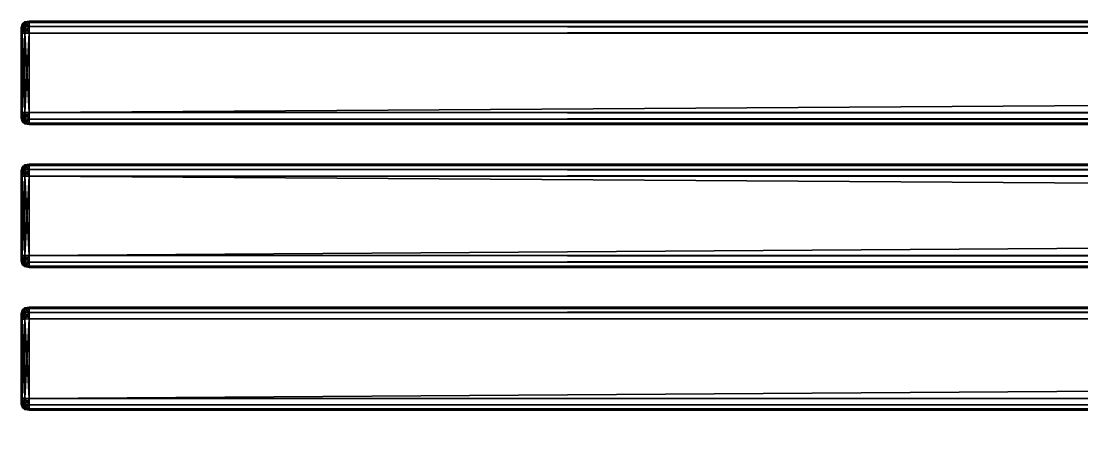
# Model space of a CAD drawing. Header units: millimetres. Extents: x -1500 to 1500, y -265 to 265.
# Drawn here: x -1500 to -1232.5, y 159.8 to 265 of the extents above; entities that cross this region are included whole.
import ezdxf

# ---------------------------------------------------------------- set-up
doc = ezdxf.new("R2010")
doc.units = ezdxf.units.MM
doc.layers.add('DREVO', color=7, linetype='Continuous', true_color=0xffffff)

msp = doc.modelspace()

# ---------------------------------------------------------------- meshes
at = {"layer": 'DREVO'}
mesh = msp.add_polyface(dxfattribs=at)
corners = [(-1498, 263.67, 280.34), (-1498, 262, 280.01), (-1498, 262, 280.01), (-1498, 263.67, 280.34), (-1498, 242, 280.01), (-1498, 242, 280.01), (-1498, 242, 420.01), (-1498, 262, 420.01), (-1498, 262, 420.01), (-1498, 242, 420.01), (-1498, 263.67, 419.67), (-1498, 263.67, 419.67), (-1498, 264.67, 418.67), (-1498, 264.67, 418.67), (-1498, 265, 417.01), (-1498, 265, 417.01), (-1498, 265, 283.01), (-1498, 265, 283.01), (-1498, 264.67, 281.34), (-1498, 264.67, 281.34), (-1499.11, 261.98, 280.19), (-1499.11, 263.59, 280.48), (-1499.11, 242.02, 280.19), (-1499.11, 242.02, 419.82), (-1499.11, 240.41, 419.53), (-1499.11, 261.98, 419.82), (-1499.11, 263.59, 419.53), (-1499.11, 264.53, 418.6), (-1499.11, 264.81, 416.99), (-1499.11, 264.81, 283.02), (-1499.11, 264.53, 281.41)]
mesh.append_faces([[corners[k] for k in face] for face in [(0, 1, 2), (2, 3, 0), (1, 4, 5), (5, 2, 1), (6, 7, 8), (8, 9, 6), (7, 10, 11), (11, 8, 7), (10, 12, 13), (13, 11, 10), (12, 14, 15), (15, 13, 12), (14, 16, 17), (17, 15, 14), (16, 18, 19), (19, 17, 16), (18, 0, 3), (3, 19, 18), (2, 20, 21), (21, 3, 2), (5, 22, 20), (20, 2, 5), (9, 23, 24), (8, 25, 23), (23, 9, 8), (11, 26, 25), (25, 8, 11), (13, 27, 26), (26, 11, 13), (15, 28, 27), (27, 13, 15), (17, 29, 28), (28, 15, 17), (19, 30, 29), (29, 17, 19), (3, 21, 30), (30, 19, 3)]], dxfattribs={"vtx2": -1})
mesh = msp.add_polyface(dxfattribs=at)
corners = [(1498, 262, 420.01), (-1498, 262, 420.01), (-1498, 242, 420.01), (1498, 239, 417.01), (-1498, 239, 417.01), (-1498, 239, 283.01), (-1498, 239.33, 281.34), (-1498, 240.33, 280.34), (1498, 240.33, 280.34), (-1498, 242, 280.01), (-1498, 262, 280.01), (1498, 262, 280.01), (1498, 239.33, 281.34), (-1498, 263.67, 280.34), (-1498, 264.67, 281.34), (1498, 264.67, 281.34), (-1498, 265, 283.01), (1498, 265, 283.01), (-1498, 265, 417.01), (-1498, 264.67, 418.67), (1498, 264.67, 418.67), (-1498, 263.67, 419.67), (1498, 263.67, 419.67), (-1498, 239.33, 418.67), (-1498, 240.33, 419.67), (1498, 239.33, 418.67), (1498, 242, 420.01), (1498, 226, 420.01), (-1498, 226, 420.01), (-1498, 206, 420.01), (1498, 229, 283.01), (-1498, 229, 283.01), (-1498, 229, 417.01), (1498, 203, 417.01), (-1498, 203, 417.01), (-1498, 203, 283.01), (-1498, 203.33, 281.34), (-1498, 204.33, 280.34), (1498, 204.33, 280.34), (-1498, 206, 280.01), (1498, 206, 280.01), (-1498, 226, 280.01), (1498, 203.33, 281.34), (1498, 226, 280.01), (-1498, 227.67, 280.34), (-1498, 228.67, 281.34), (1498, 228.67, 281.34), (-1498, 228.67, 418.67), (1498, 228.67, 418.67), (-1498, 227.67, 419.67), (1498, 227.67, 419.67), (-1498, 203.33, 418.67), (-1498, 204.33, 419.67), (1498, 203.33, 418.67), (1498, 206, 420.01), (1498, 193, 283.01), (-1498, 193, 283.01), (-1498, 193, 417.01), (-1498, 191.67, 280.34), (-1498, 192.67, 281.34), (1498, 192.67, 281.34), (-1498, 192.67, 418.67), (1498, 192.67, 418.67), (-1498, 191.67, 419.67), (1498, 191.67, 419.67), (-1498, 190, 420.01)]
mesh.append_faces([[corners[k] for k in face] for face in [(0, 1, 2), (3, 4, 5), (6, 7, 8), (8, 7, 9), (9, 10, 11), (5, 6, 12), (11, 10, 13), (13, 14, 15), (14, 16, 17), (18, 19, 20), (19, 21, 22), (23, 4, 3), (24, 23, 25), (26, 2, 24), (22, 21, 1), (27, 28, 29), (30, 31, 32), (33, 34, 35), (36, 37, 38), (38, 37, 39), (40, 39, 41), (35, 36, 42), (43, 41, 44), (44, 45, 46), (45, 31, 30), (32, 47, 48), (47, 49, 50), (51, 34, 33), (52, 51, 53), (54, 29, 52), (50, 49, 28), (55, 56, 57), (58, 59, 60), (59, 56, 55), (57, 61, 62), (61, 63, 64), (64, 63, 65)]], dxfattribs={"vtx2": -1})
mesh = msp.add_polyface(dxfattribs=at)
corners = [(-1498, 95.33, 418.67), (-1498, 95, 417.01), (1498, 95, 417.01), (-1498, 96.33, 419.67), (1498, 95.33, 418.67), (1498, 98, 420.01), (-1498, 98, 420.01), (1498, 119.67, 419.67), (-1498, 119.67, 419.67), (-1498, 118, 420.01), (1498, 82, 420.01), (-1498, 82, 420.01), (-1498, 62, 420.01), (1498, 85, 283.01), (-1498, 85, 283.01), (-1498, 85, 417.01), (1498, 59, 417.01), (-1498, 59, 417.01), (-1498, 59, 283.01), (-1498, 59.33, 281.34), (-1498, 60.33, 280.34), (1498, 60.33, 280.34), (-1498, 62, 280.01), (1498, 62, 280.01), (-1498, 82, 280.01), (1498, 59.33, 281.34), (1498, 82, 280.01), (-1498, 83.67, 280.34), (-1498, 84.67, 281.34), (1498, 84.67, 281.34), (-1498, 84.67, 418.67), (1498, 84.67, 418.67), (-1498, 83.67, 419.67), (1498, 83.67, 419.67), (-1498, 59.33, 418.67), (-1498, 60.33, 419.67), (1498, 59.33, 418.67), (1498, 62, 420.01), (1498, 46, 420.01), (-1498, 46, 420.01), (-1498, 26, 420.01), (1498, 49, 283.01), (-1498, 49, 283.01), (-1498, 49, 417.01), (1498, 23, 417.01), (-1498, 23, 417.01), (-1498, 23, 283.01), (-1498, 23.33, 281.34), (-1498, 24.33, 280.34), (1498, 24.33, 280.34), (-1498, 26, 280.01), (-1498, 46, 280.01), (1498, 46, 280.01), (1498, 23.33, 281.34), (-1498, 47.67, 280.34), (-1498, 48.67, 281.34), (1498, 48.67, 281.34), (-1498, 48.67, 418.67), (1498, 48.67, 418.67), (-1498, 47.67, 419.67), (1498, 47.67, 419.67), (-1498, 23.33, 418.67), (-1498, 24.33, 419.67), (1498, 23.33, 418.67), (1498, 26, 420.01), (1498, -23, 283.01), (-1498, -23, 283.01), (-1498, -23, 417.01), (1498, 265, 283.01), (-1498, 265, 283.01), (-1498, 265, 417.01)]
mesh.append_faces([[corners[k] for k in face] for face in [(0, 1, 2), (3, 0, 4), (5, 6, 3), (7, 8, 9), (10, 11, 12), (13, 14, 15), (16, 17, 18), (19, 20, 21), (21, 20, 22), (23, 22, 24), (18, 19, 25), (26, 24, 27), (27, 28, 29), (28, 14, 13), (15, 30, 31), (30, 32, 33), (34, 17, 16), (35, 34, 36), (37, 12, 35), (33, 32, 11), (38, 39, 40), (41, 42, 43), (44, 45, 46), (47, 48, 49), (49, 48, 50), (50, 51, 52), (46, 47, 53), (52, 51, 54), (54, 55, 56), (55, 42, 41), (43, 57, 58), (57, 59, 60), (61, 45, 44), (62, 61, 63), (64, 40, 62), (60, 59, 39), (65, 66, 67), (68, 69, 70)]], dxfattribs={"vtx2": -1})
mesh = msp.add_polyface(dxfattribs=at)
corners = [(-1498, 242, 420.01), (1498, 242, 420.01), (1498, 262, 420.01), (-1498, 239, 283.01), (1498, 239, 283.01), (1498, 239, 417.01), (1498, 240.33, 280.34), (1498, 239.33, 281.34), (-1498, 239.33, 281.34), (-1498, 242, 280.01), (1498, 242, 280.01), (1498, 262, 280.01), (-1498, 263.67, 280.34), (1498, 263.67, 280.34), (1498, 264.67, 281.34), (1498, 265, 283.01), (-1498, 264.67, 281.34), (1498, 264.67, 418.67), (1498, 265, 417.01), (-1498, 265, 417.01), (1498, 263.67, 419.67), (-1498, 264.67, 418.67), (1498, 239.33, 418.67), (-1498, 239.33, 418.67), (1498, 240.33, 419.67), (-1498, 240.33, 419.67), (-1498, 262, 420.01), (-1498, 206, 420.01), (1498, 206, 420.01), (1498, 226, 420.01), (-1498, 229, 417.01), (1498, 229, 417.01), (1498, 229, 283.01), (-1498, 203, 283.01), (1498, 203, 283.01), (1498, 203, 417.01), (1498, 204.33, 280.34), (1498, 203.33, 281.34), (-1498, 203.33, 281.34), (-1498, 206, 280.01), (1498, 206, 280.01), (-1498, 226, 280.01), (1498, 226, 280.01), (-1498, 227.67, 280.34), (1498, 227.67, 280.34), (1498, 228.67, 281.34), (-1498, 228.67, 281.34), (1498, 228.67, 418.67), (1498, 227.67, 419.67), (-1498, 228.67, 418.67), (1498, 203.33, 418.67), (-1498, 203.33, 418.67), (1498, 204.33, 419.67), (-1498, 204.33, 419.67), (-1498, 226, 420.01), (-1498, 193, 417.01), (1498, 193, 417.01), (1498, 193, 283.01), (-1498, 191.67, 280.34), (1498, 191.67, 280.34), (1498, 190, 280.01), (1498, 192.67, 281.34), (-1498, 192.67, 281.34), (1498, 192.67, 418.67), (1498, 191.67, 419.67), (-1498, 192.67, 418.67)]
mesh.append_faces([[corners[k] for k in face] for face in [(0, 1, 2), (3, 4, 5), (6, 7, 8), (9, 10, 6), (11, 10, 9), (7, 4, 3), (12, 13, 11), (14, 13, 12), (15, 14, 16), (17, 18, 19), (20, 17, 21), (5, 22, 23), (22, 24, 25), (25, 24, 1), (26, 2, 20), (27, 28, 29), (30, 31, 32), (33, 34, 35), (36, 37, 38), (39, 40, 36), (41, 42, 40), (37, 34, 33), (43, 44, 42), (45, 44, 43), (32, 45, 46), (47, 31, 30), (48, 47, 49), (35, 50, 51), (50, 52, 53), (53, 52, 28), (54, 29, 48), (55, 56, 57), (58, 59, 60), (61, 59, 58), (57, 61, 62), (63, 56, 55), (64, 63, 65)]], dxfattribs={"vtx2": -1})
mesh = msp.add_polyface(dxfattribs=at)
corners = [(-1498, -206, 420.01), (1498, -206, 420.01), (1498, -204.33, 419.67), (-1498, -262, 420.01), (1498, -262, 420.01), (1498, -242, 420.01), (-1498, -239, 417.01), (1498, -239, 417.01), (1498, -239, 283.01), (1498, -263.67, 280.34), (1498, -264.67, 281.34), (-1498, -264.67, 281.34), (-1498, -262, 280.01), (1498, -262, 280.01), (-1498, -242, 280.01), (1498, -242, 280.01), (1498, -265, 283.01), (-1498, -265, 283.01), (-1498, -240.33, 280.34), (1498, -240.33, 280.34), (1498, -239.33, 281.34), (-1498, -239.33, 281.34), (1498, -239.33, 418.67), (1498, -240.33, 419.67), (-1498, -239.33, 418.67), (1498, -265, 417.01), (1498, -264.67, 418.67), (-1498, -264.67, 418.67), (1498, -263.67, 419.67), (-1498, -263.67, 419.67), (-1498, -242, 420.01), (1498, 154, 420.01), (1498, 134, 420.01), (1498, 134, 420.01), (1498, 154, 420.01), (1498, 132.33, 419.67), (1498, 132.33, 419.67), (1498, 131.33, 418.67), (1498, 131.33, 418.67), (1498, 131, 417.01), (1498, 131, 417.01), (1498, 131, 283.01), (1498, 131, 283.01), (1498, 131.33, 281.34), (1498, 131.33, 281.34), (1498, 132.33, 280.34), (1498, 132.33, 280.34), (1498, 134, 280.01), (1498, 134, 280.01), (1498, 154, 280.01), (1498, 154, 280.01), (1498, 155.67, 280.34), (1498, 155.67, 280.34), (-1498, 265, 417.01), (1498, 265, 417.01), (1498, 265, 283.01)]
mesh.append_faces([[corners[k] for k in face] for face in [(0, 1, 2), (3, 4, 5), (6, 7, 8), (9, 10, 11), (12, 13, 9), (14, 15, 13), (10, 16, 17), (18, 19, 15), (20, 19, 18), (8, 20, 21), (22, 7, 6), (23, 22, 24), (25, 26, 27), (26, 28, 29), (29, 28, 4), (30, 5, 23), (31, 32, 33), (33, 34, 31), (32, 35, 36), (36, 33, 32), (35, 37, 38), (38, 36, 35), (37, 39, 40), (40, 38, 37), (39, 41, 42), (42, 40, 39), (41, 43, 44), (44, 42, 41), (43, 45, 46), (46, 44, 43), (45, 47, 48), (48, 46, 45), (47, 49, 50), (50, 48, 47), (49, 51, 52), (53, 54, 55), (17, 16, 25)]], dxfattribs={"vtx2": -1})
mesh = msp.add_polyface(dxfattribs=at)
corners = [(-1500, 263.31, 283.17), (-1500, 263.42, 282.01), (-1500, 263, 281.59), (-1500, 261.83, 281.7), (-1500, 242.17, 281.7), (-1500, 242.17, 418.31), (-1500, 261.83, 418.31), (-1500, 263.31, 416.84), (-1500, 263, 418.43), (-1500, 263.42, 418.01), (-1499.78, 261.92, 280.76), (-1499.78, 263.37, 280.89), (-1499.78, 261.92, 419.25), (-1499.78, 263.37, 419.12), (-1499.78, 264.11, 418.38), (-1499.78, 264.25, 416.93), (-1499.78, 264.25, 283.08), (-1499.78, 264.11, 281.64), (-1499.11, 261.98, 280.19), (-1499.11, 263.59, 280.48), (-1499.11, 242.02, 280.19), (-1499.11, 261.98, 419.82), (-1499.78, 242.07, 419.25), (-1499.11, 263.59, 419.53), (-1499.11, 264.53, 418.6), (-1499.11, 264.81, 416.99), (-1499.11, 264.81, 283.02), (-1499.11, 264.53, 281.41)]
mesh.append_faces([[corners[k] for k in face] for face in [(7, 8, 9)]], dxfattribs={"vtx0": -1})
mesh.append_faces([[corners[k] for k in face] for face in [(0, 2, 3), (0, 3, 4), (0, 5, 6), (7, 6, 8)]], dxfattribs={"vtx0": -1, "vtx2": -1})
mesh.append_faces([[corners[k] for k in face] for face in [(7, 0, 6)]], dxfattribs={"vtx1": -1, "vtx2": -1})
mesh.append_faces([[corners[k] for k in face] for face in [(0, 1, 2), (10, 3, 2), (2, 11, 10), (12, 6, 5), (13, 8, 6), (6, 12, 13), (14, 9, 8), (8, 13, 14), (15, 7, 9), (9, 14, 15), (16, 0, 7), (7, 15, 16), (17, 1, 0), (0, 16, 17), (11, 2, 1), (1, 17, 11), (18, 10, 11), (11, 19, 18), (10, 18, 20), (21, 12, 22), (23, 13, 12), (12, 21, 23), (24, 14, 13), (13, 23, 24), (25, 15, 14), (14, 24, 25), (26, 16, 15), (15, 25, 26), (27, 17, 16), (16, 26, 27), (19, 11, 17), (17, 27, 19)]], dxfattribs={"vtx2": -1})
mesh = msp.add_polyface(dxfattribs=at)
corners = [(-1500, 263.31, 283.17), (-1500, 242.17, 281.7), (-1500, 241, 281.59), (-1500, 240.58, 282.01), (-1500, 240.69, 283.17), (-1500, 240.69, 416.84), (-1500, 240.58, 418), (-1500, 241, 418.43), (-1500, 242.17, 418.31), (-1499.78, 242.07, 280.76), (-1500, 261.83, 281.7), (-1499.78, 261.92, 280.76), (-1499.78, 240.63, 280.89), (-1499.78, 239.89, 281.64), (-1499.78, 239.75, 283.08), (-1499.78, 239.75, 416.93), (-1499.78, 239.89, 418.38), (-1499.78, 240.63, 419.12), (-1499.78, 242.07, 419.25), (-1499.78, 261.92, 419.25), (-1499.11, 242.02, 280.19), (-1499.11, 240.41, 280.48), (-1499.11, 239.47, 281.41), (-1499.11, 239.19, 283.02), (-1499.11, 239.19, 416.99), (-1499.11, 239.47, 418.6), (-1499.11, 240.41, 419.53), (-1499.11, 242.02, 419.82), (-1499.11, 261.98, 419.82)]
mesh.append_faces([[corners[k] for k in face] for face in [(0, 1, 2), (0, 2, 3), (0, 3, 4), (0, 4, 5), (0, 5, 6), (0, 6, 7), (0, 7, 8)]], dxfattribs={"vtx0": -1, "vtx2": -1})
mesh.append_faces([[corners[k] for k in face] for face in [(9, 1, 10), (10, 11, 9), (12, 2, 1), (1, 9, 12), (13, 3, 2), (2, 12, 13), (14, 4, 3), (3, 13, 14), (15, 5, 4), (4, 14, 15), (16, 6, 5), (5, 15, 16), (17, 7, 6), (6, 16, 17), (18, 8, 7), (7, 17, 18), (8, 18, 19), (20, 9, 11), (21, 12, 9), (9, 20, 21), (22, 13, 12), (12, 21, 22), (23, 14, 13), (24, 15, 14), (25, 16, 15), (26, 17, 16), (16, 25, 26), (27, 18, 17), (17, 26, 27), (18, 27, 28)]], dxfattribs={"vtx2": -1})
mesh = msp.add_polyface(dxfattribs=at)
corners = [(-1498, 242, 280.01), (-1498, 240.33, 280.34), (-1498, 240.33, 280.34), (-1498, 242, 280.01), (-1498, 239.33, 281.34), (-1498, 239.33, 281.34), (-1498, 239, 283.01), (-1498, 239, 283.01), (-1498, 239, 417.01), (-1498, 239, 417.01), (-1498, 239.33, 418.67), (-1498, 239.33, 418.67), (-1498, 240.33, 419.67), (-1498, 240.33, 419.67), (-1498, 242, 420.01), (-1498, 242, 420.01), (-1498, 229, 417.01), (-1498, 229, 283.01), (-1498, 229, 283.01), (-1498, 229, 417.01), (-1498, 228.67, 281.34), (-1498, 228.67, 281.34), (-1498, 228.67, 418.67), (-1499.11, 240.41, 280.48), (-1499.11, 242.02, 280.19), (-1499.11, 239.47, 281.41), (-1499.11, 239.19, 283.02), (-1499.11, 239.19, 416.99), (-1499.11, 239.47, 418.6), (-1499.11, 240.41, 419.53), (-1499.11, 228.81, 283.02), (-1499.11, 228.81, 416.99), (-1499.11, 228.53, 418.6), (-1498, 228.67, 418.67)]
mesh.append_faces([[corners[k] for k in face] for face in [(0, 1, 2), (2, 3, 0), (1, 4, 5), (5, 2, 1), (4, 6, 7), (7, 5, 4), (6, 8, 9), (9, 7, 6), (8, 10, 11), (11, 9, 8), (10, 12, 13), (13, 11, 10), (12, 14, 15), (15, 13, 12), (16, 17, 18), (18, 19, 16), (17, 20, 21), (21, 18, 17), (22, 16, 19), (2, 23, 24), (24, 3, 2), (5, 25, 23), (23, 2, 5), (7, 26, 25), (25, 5, 7), (9, 27, 26), (26, 7, 9), (11, 28, 27), (27, 9, 11), (13, 29, 28), (28, 11, 13), (29, 13, 15), (18, 30, 31), (31, 19, 18), (30, 18, 21), (19, 31, 32), (32, 33, 19)]], dxfattribs={"vtx2": -1})
mesh = msp.add_polyface(dxfattribs=at)
corners = [(-1500, 227.31, 283.17), (-1500, 227.42, 282.01), (-1500, 227, 281.59), (-1500, 225.83, 281.7), (-1500, 206.17, 418.31), (-1500, 225.83, 418.31), (-1500, 227.31, 416.84), (-1500, 227, 418.43), (-1500, 227.42, 418.01), (-1499.78, 228.25, 283.08), (-1499.78, 228.25, 416.93), (-1499.78, 228.11, 281.64), (-1499.78, 227.37, 280.89), (-1499.78, 225.93, 280.76), (-1499.78, 227.37, 419.12), (-1499.78, 225.93, 419.25), (-1499.78, 228.11, 418.38), (-1499.78, 239.89, 281.64), (-1499.11, 239.47, 281.41), (-1499.11, 239.19, 283.02), (-1499.78, 239.75, 283.08), (-1499.11, 239.19, 416.99), (-1499.78, 239.75, 416.93), (-1499.11, 239.47, 418.6), (-1499.11, 228.81, 283.02), (-1499.11, 228.81, 416.99), (-1499.11, 228.53, 281.41), (-1499.11, 227.59, 280.48), (-1499.11, 225.98, 280.19), (-1499.11, 227.59, 419.53), (-1499.11, 225.98, 419.82), (-1499.11, 228.53, 418.6)]
mesh.append_faces([[corners[k] for k in face] for face in [(6, 7, 8)]], dxfattribs={"vtx0": -1})
mesh.append_faces([[corners[k] for k in face] for face in [(0, 2, 3), (0, 4, 5), (6, 5, 7)]], dxfattribs={"vtx0": -1, "vtx2": -1})
mesh.append_faces([[corners[k] for k in face] for face in [(6, 0, 5)]], dxfattribs={"vtx1": -1, "vtx2": -1})
mesh.append_faces([[corners[k] for k in face] for face in [(0, 1, 2), (9, 0, 6), (6, 10, 9), (11, 1, 0), (0, 9, 11), (12, 2, 1), (1, 11, 12), (13, 3, 2), (2, 12, 13), (14, 7, 5), (5, 15, 14), (16, 8, 7), (7, 14, 16), (10, 6, 8), (8, 16, 10), (17, 18, 19), (20, 19, 21), (22, 21, 23), (24, 9, 10), (10, 25, 24), (26, 11, 9), (9, 24, 26), (27, 12, 11), (11, 26, 27), (28, 13, 12), (12, 27, 28), (29, 14, 15), (15, 30, 29), (31, 16, 14), (14, 29, 31), (25, 10, 16), (16, 31, 25)]], dxfattribs={"vtx2": -1})
mesh = msp.add_polyface(dxfattribs=at)
corners = [(-1498, 228.67, 281.34), (-1498, 227.67, 280.34), (-1498, 227.67, 280.34), (-1498, 228.67, 281.34), (-1498, 226, 280.01), (-1498, 226, 280.01), (-1498, 206, 280.01), (-1498, 206, 280.01), (-1498, 204.33, 280.34), (-1498, 204.33, 280.34), (-1498, 203.33, 281.34), (-1498, 203.33, 418.67), (-1498, 204.33, 419.67), (-1498, 204.33, 419.67), (-1498, 206, 420.01), (-1498, 206, 420.01), (-1498, 226, 420.01), (-1498, 226, 420.01), (-1498, 227.67, 419.67), (-1498, 227.67, 419.67), (-1498, 228.67, 418.67), (-1498, 228.67, 418.67), (-1499.11, 228.53, 281.41), (-1499.11, 228.81, 283.02), (-1499.11, 227.59, 280.48), (-1499.11, 225.98, 280.19), (-1499.11, 206.02, 280.19), (-1499.11, 204.41, 280.48), (-1499.11, 204.41, 419.53), (-1499.11, 203.47, 418.6), (-1499.11, 206.02, 419.82), (-1499.11, 225.98, 419.82), (-1499.11, 227.59, 419.53), (-1499.11, 228.53, 418.6)]
mesh.append_faces([[corners[k] for k in face] for face in [(0, 1, 2), (2, 3, 0), (1, 4, 5), (5, 2, 1), (4, 6, 7), (7, 5, 4), (6, 8, 9), (9, 7, 6), (10, 9, 8), (11, 12, 13), (12, 14, 15), (15, 13, 12), (14, 16, 17), (17, 15, 14), (16, 18, 19), (19, 17, 16), (18, 20, 21), (21, 19, 18), (3, 22, 23), (2, 24, 22), (22, 3, 2), (5, 25, 24), (24, 2, 5), (7, 26, 25), (25, 5, 7), (9, 27, 26), (26, 7, 9), (27, 9, 10), (13, 28, 29), (15, 30, 28), (28, 13, 15), (17, 31, 30), (30, 15, 17), (19, 32, 31), (31, 17, 19), (21, 33, 32), (32, 19, 21)]], dxfattribs={"vtx2": -1})
mesh = msp.add_polyface(dxfattribs=at)
corners = [(-1498, 229, 417.01), (-1498, 228.67, 418.67), (-1498, 228.67, 418.67), (-1498, 193, 417.01), (-1498, 193, 283.01), (-1498, 193, 283.01), (-1498, 193, 417.01), (-1498, 192.67, 281.34), (-1498, 192.67, 281.34), (-1498, 191.67, 280.34), (-1498, 191.67, 280.34), (-1498, 190, 280.01), (-1498, 190, 280.01), (-1498, 170, 280.01), (-1498, 170, 280.01), (-1498, 168.34, 280.34), (-1498, 168.34, 280.34), (-1498, 167.34, 281.34), (-1498, 167.34, 281.34), (-1498, 167, 283.01), (-1498, 167, 283.01), (-1498, 167, 417.01), (-1498, 167, 417.01), (-1498, 167.34, 418.67), (-1498, 167.34, 418.67), (-1498, 168.34, 419.67), (-1498, 168.34, 419.67), (-1498, 170, 420.01), (-1498, 170, 420.01), (-1498, 190, 420.01), (-1498, 190, 420.01), (-1498, 191.67, 419.67), (-1498, 191.67, 419.67), (-1498, 192.67, 418.67), (-1498, 192.67, 418.67), (-1498, 121, 417.01), (-1498, 121, 283.01), (-1498, 121, 283.01), (-1498, 121, 417.01), (-1498, 120.67, 281.34), (-1498, 120.67, 418.67)]
mesh.append_faces([[corners[k] for k in face] for face in [(0, 1, 2), (3, 4, 5), (5, 6, 3), (4, 7, 8), (8, 5, 4), (7, 9, 10), (10, 8, 7), (9, 11, 12), (12, 10, 9), (11, 13, 14), (14, 12, 11), (13, 15, 16), (16, 14, 13), (15, 17, 18), (18, 16, 15), (17, 19, 20), (20, 18, 17), (19, 21, 22), (22, 20, 19), (21, 23, 24), (24, 22, 21), (23, 25, 26), (26, 24, 23), (25, 27, 28), (28, 26, 25), (27, 29, 30), (30, 28, 27), (29, 31, 32), (32, 30, 29), (31, 33, 34), (34, 32, 31), (33, 3, 6), (6, 34, 33), (35, 36, 37), (37, 38, 35), (39, 37, 36), (40, 35, 38)]], dxfattribs={"vtx2": -1})
mesh = msp.add_polyface(dxfattribs=at)
corners = [(-1500, 227.31, 283.17), (-1500, 225.83, 281.7), (-1500, 206.17, 281.7), (-1500, 205, 281.59), (-1500, 204.58, 282.01), (-1500, 204.69, 283.17), (-1500, 204.69, 416.84), (-1500, 204.58, 418), (-1500, 205, 418.43), (-1500, 206.17, 418.31), (-1499.78, 206.07, 280.76), (-1499.78, 225.93, 280.76), (-1499.78, 204.63, 280.89), (-1499.78, 203.89, 281.64), (-1499.78, 203.75, 283.08), (-1499.78, 203.75, 416.93), (-1499.78, 203.89, 418.38), (-1499.78, 204.63, 419.12), (-1499.78, 206.07, 419.25), (-1499.78, 225.93, 419.25), (-1500, 225.83, 418.31), (-1499.11, 206.02, 280.19), (-1499.11, 225.98, 280.19), (-1499.11, 204.41, 280.48), (-1499.11, 203.47, 281.41), (-1499.11, 204.41, 419.53), (-1499.11, 206.02, 419.82), (-1499.11, 225.98, 419.82)]
mesh.append_faces([[corners[k] for k in face] for face in [(0, 1, 2), (0, 2, 3), (0, 3, 4), (0, 4, 5), (0, 5, 6), (0, 6, 7), (0, 7, 8), (0, 8, 9)]], dxfattribs={"vtx0": -1, "vtx2": -1})
mesh.append_faces([[corners[k] for k in face] for face in [(10, 2, 1), (1, 11, 10), (12, 3, 2), (2, 10, 12), (13, 4, 3), (3, 12, 13), (14, 5, 4), (4, 13, 14), (15, 6, 5), (5, 14, 15), (16, 7, 6), (6, 15, 16), (17, 8, 7), (7, 16, 17), (18, 9, 8), (8, 17, 18), (19, 20, 9), (9, 18, 19), (21, 10, 11), (11, 22, 21), (23, 12, 10), (10, 21, 23), (24, 13, 12), (12, 23, 24), (25, 17, 16), (26, 18, 17), (17, 25, 26), (27, 19, 18), (18, 26, 27)]], dxfattribs={"vtx2": -1})
mesh = msp.add_polyface(dxfattribs=at)
corners = [(-1500, 191.31, 283.17), (-1500, 191.42, 282.01), (-1500, 191, 281.59), (-1500, 189.83, 281.7), (-1500, 191.31, 416.84), (-1500, 189.83, 418.31), (-1500, 191, 418.43), (-1500, 191.42, 418), (-1499.78, 192.25, 283.08), (-1499.78, 192.25, 416.93), (-1499.78, 192.11, 281.64), (-1499.78, 191.37, 280.89), (-1499.78, 189.93, 280.76), (-1499.78, 191.37, 419.12), (-1499.78, 192.11, 418.38), (-1499.11, 203.19, 283.02), (-1499.78, 203.75, 283.08), (-1499.78, 203.89, 281.64), (-1499.11, 203.47, 281.41), (-1499.11, 203.19, 416.99), (-1499.78, 203.75, 416.93), (-1499.11, 203.47, 418.6), (-1499.78, 203.89, 418.38), (-1499.11, 204.41, 419.53), (-1499.11, 192.81, 283.02), (-1499.11, 192.81, 416.99), (-1499.11, 192.53, 281.41), (-1499.11, 191.59, 280.48), (-1499.11, 189.98, 280.19), (-1499.11, 191.59, 419.53), (-1499.78, 189.93, 419.25), (-1499.11, 189.98, 419.82), (-1499.11, 192.53, 418.6)]
mesh.append_faces([[corners[k] for k in face] for face in [(4, 6, 7)]], dxfattribs={"vtx0": -1})
mesh.append_faces([[corners[k] for k in face] for face in [(0, 2, 3), (4, 5, 6)]], dxfattribs={"vtx0": -1, "vtx2": -1})
mesh.append_faces([[corners[k] for k in face] for face in [(4, 0, 5)]], dxfattribs={"vtx1": -1, "vtx2": -1})
mesh.append_faces([[corners[k] for k in face] for face in [(0, 1, 2), (8, 0, 4), (4, 9, 8), (10, 1, 0), (0, 8, 10), (11, 2, 1), (1, 10, 11), (2, 11, 12), (13, 6, 5), (14, 7, 6), (6, 13, 14), (9, 4, 7), (7, 14, 9), (15, 16, 17), (17, 18, 15), (19, 20, 16), (16, 15, 19), (21, 22, 20), (20, 19, 21), (22, 21, 23), (24, 8, 9), (9, 25, 24), (26, 10, 8), (8, 24, 26), (27, 11, 10), (10, 26, 27), (11, 27, 28), (29, 13, 30), (30, 31, 29), (32, 14, 13), (13, 29, 32), (25, 9, 14), (14, 32, 25)]], dxfattribs={"vtx2": -1})
mesh = msp.add_polyface(dxfattribs=at)
corners = [(-1498, 204.33, 280.34), (-1498, 203.33, 281.34), (-1498, 203.33, 281.34), (-1498, 203, 283.01), (-1498, 203, 283.01), (-1498, 203, 417.01), (-1498, 203, 417.01), (-1498, 203.33, 418.67), (-1498, 203.33, 418.67), (-1498, 204.33, 419.67), (-1499.11, 203.47, 281.41), (-1499.11, 204.41, 280.48), (-1499.11, 203.19, 283.02), (-1499.11, 203.19, 416.99), (-1499.11, 203.47, 418.6), (-1498, 193, 283.01), (-1499.11, 192.81, 283.02), (-1499.11, 192.81, 416.99), (-1498, 193, 417.01), (-1498, 192.67, 281.34), (-1499.11, 192.53, 281.41), (-1498, 191.67, 280.34), (-1499.11, 191.59, 280.48), (-1498, 190, 280.01), (-1499.11, 189.98, 280.19), (-1498, 170, 280.01), (-1499.11, 170.02, 280.19), (-1498, 168.34, 280.34), (-1499.11, 168.41, 280.48), (-1498, 170, 420.01), (-1499.11, 170.02, 419.82), (-1499.11, 168.41, 419.53), (-1498, 190, 420.01), (-1499.11, 189.98, 419.82), (-1498, 191.67, 419.67), (-1499.11, 191.59, 419.53), (-1498, 192.67, 418.67), (-1499.11, 192.53, 418.6)]
mesh.append_faces([[corners[k] for k in face] for face in [(0, 1, 2), (1, 3, 4), (4, 2, 1), (3, 5, 6), (6, 4, 3), (5, 7, 8), (8, 6, 5), (9, 8, 7), (2, 10, 11), (4, 12, 10), (10, 2, 4), (6, 13, 12), (12, 4, 6), (8, 14, 13), (13, 6, 8), (14, 8, 9), (15, 16, 17), (17, 18, 15), (19, 20, 16), (16, 15, 19), (21, 22, 20), (20, 19, 21), (23, 24, 22), (22, 21, 23), (25, 26, 24), (24, 23, 25), (27, 28, 26), (26, 25, 27), (29, 30, 31), (32, 33, 30), (30, 29, 32), (34, 35, 33), (33, 32, 34), (36, 37, 35), (35, 34, 36), (18, 17, 37), (37, 36, 18)]], dxfattribs={"vtx2": -1})
mesh = msp.add_polyface(dxfattribs=at)
corners = [(-1500, 191.31, 283.17), (-1500, 189.83, 281.7), (-1500, 170.17, 281.7), (-1500, 169, 281.59), (-1500, 168.58, 282.01), (-1500, 168.69, 283.17), (-1500, 168.69, 416.84), (-1500, 168.58, 418), (-1500, 169, 418.43), (-1500, 170.17, 418.31), (-1500, 189.83, 418.31), (-1499.78, 189.93, 280.76), (-1500, 191, 281.59), (-1499.78, 170.08, 280.76), (-1499.78, 168.63, 280.89), (-1499.78, 167.89, 281.64), (-1499.78, 167.75, 283.08), (-1499.78, 167.75, 416.93), (-1499.78, 167.89, 418.38), (-1499.78, 168.63, 419.12), (-1499.78, 170.08, 419.25), (-1499.78, 189.93, 419.25), (-1499.78, 191.37, 419.12), (-1499.11, 189.98, 280.19), (-1499.78, 191.37, 280.89), (-1499.11, 170.02, 280.19), (-1499.11, 168.41, 280.48), (-1499.11, 167.47, 281.41), (-1499.11, 168.41, 419.53), (-1499.11, 170.02, 419.82), (-1499.11, 189.98, 419.82)]
mesh.append_faces([[corners[k] for k in face] for face in [(0, 1, 2), (0, 2, 3), (0, 3, 4), (0, 4, 5), (0, 5, 6), (0, 6, 7), (0, 7, 8), (0, 8, 9), (0, 9, 10)]], dxfattribs={"vtx0": -1, "vtx2": -1})
mesh.append_faces([[corners[k] for k in face] for face in [(11, 1, 12), (13, 2, 1), (1, 11, 13), (14, 3, 2), (2, 13, 14), (15, 4, 3), (3, 14, 15), (16, 5, 4), (17, 6, 5), (18, 7, 6), (19, 8, 7), (7, 18, 19), (20, 9, 8), (8, 19, 20), (21, 10, 9), (9, 20, 21), (10, 21, 22), (23, 11, 24), (25, 13, 11), (11, 23, 25), (26, 14, 13), (13, 25, 26), (14, 26, 27), (28, 19, 18), (29, 20, 19), (19, 28, 29), (30, 21, 20), (20, 29, 30)]], dxfattribs={"vtx2": -1})
mesh = msp.add_polyface(dxfattribs=at)
corners = [(1498, 13, 283.01), (-1498, 13, 283.01), (-1498, 13, 417.01), (1498, -13, 417.01), (-1498, -13, 417.01), (-1498, -13, 283.01), (-1498, -12.67, 281.34), (-1498, -11.67, 280.34), (1498, -11.67, 280.34), (-1498, -10, 280.01), (-1498, 10, 280.01), (1498, 10, 280.01), (1498, -12.67, 281.34), (-1498, 11.67, 280.34), (-1498, 12.67, 281.34), (1498, 12.67, 281.34), (-1498, 12.67, 418.67), (1498, 12.67, 418.67), (-1498, 11.67, 419.67), (1498, 11.67, 419.67), (-1498, -12.67, 418.67), (-1498, -11.67, 419.67), (1498, -12.67, 418.67), (1498, -10, 420.01), (-1498, -10, 420.01), (-1498, 10, 420.01), (1498, 190, 420.01), (-1498, 190, 420.01), (-1498, 170, 420.01), (1498, 167, 417.01), (-1498, 167, 417.01), (-1498, 167, 283.01), (-1498, 167.34, 281.34), (-1498, 168.34, 280.34), (1498, 168.34, 280.34), (-1498, 170, 280.01), (-1498, 190, 280.01), (1498, 190, 280.01), (1498, 167.34, 281.34), (-1498, 191.67, 280.34), (-1498, 167.34, 418.67), (-1498, 168.34, 419.67), (1498, 167.34, 418.67), (1498, 170, 420.01), (1498, 118, 420.01), (-1498, 118, 420.01), (-1498, 98, 420.01), (1498, 121, 283.01), (-1498, 121, 283.01), (-1498, 121, 417.01), (1498, 95, 417.01), (-1498, 95, 417.01), (-1498, 95, 283.01), (-1498, 95.33, 281.34), (-1498, 96.33, 280.34), (1498, 96.33, 280.34), (-1498, 98, 280.01), (1498, 98, 280.01), (-1498, 118, 280.01), (1498, 95.33, 281.34), (1498, 118, 280.01), (-1498, 119.67, 280.34), (-1498, 120.67, 281.34), (1498, 120.67, 281.34), (-1498, 120.67, 418.67), (1498, 120.67, 418.67), (-1498, 119.67, 419.67), (1498, 119.67, 419.67)]
mesh.append_faces([[corners[k] for k in face] for face in [(0, 1, 2), (3, 4, 5), (6, 7, 8), (8, 7, 9), (9, 10, 11), (5, 6, 12), (11, 10, 13), (13, 14, 15), (14, 1, 0), (2, 16, 17), (16, 18, 19), (20, 4, 3), (21, 20, 22), (23, 24, 21), (19, 18, 25), (26, 27, 28), (29, 30, 31), (32, 33, 34), (34, 33, 35), (35, 36, 37), (31, 32, 38), (37, 36, 39), (40, 30, 29), (41, 40, 42), (43, 28, 41), (44, 45, 46), (47, 48, 49), (50, 51, 52), (53, 54, 55), (55, 54, 56), (57, 56, 58), (52, 53, 59), (60, 58, 61), (61, 62, 63), (62, 48, 47), (49, 64, 65), (64, 66, 67)]], dxfattribs={"vtx2": -1})
mesh = msp.add_polyface(dxfattribs=at)
corners = [(-1498, 134, 420.01), (1498, 134, 420.01), (1498, 154, 420.01), (1498, 154, 280.01), (1498, 134, 280.01), (-1498, 134, 280.01), (-1498, 131, 283.01), (1498, 131, 283.01), (1498, 131, 417.01), (-1498, 157, 417.01), (1498, 157, 417.01), (1498, 157, 283.01), (-1498, 132.33, 419.67), (1498, 132.33, 419.67), (-1498, 154, 420.01), (1498, 155.67, 419.67), (1498, 132.33, 280.34), (-1498, 132.33, 280.34), (-1498, 155.67, 280.34), (1498, 155.67, 280.34), (1498, 131.33, 418.67), (-1498, 131.33, 418.67), (1498, 156.67, 418.67), (-1498, 156.67, 418.67), (1498, 131.33, 281.34), (-1498, 131.33, 281.34), (1498, 156.67, 281.34), (-1498, 156.67, 281.34), (-1498, 170, 420.01), (1498, 170, 420.01), (1498, 190, 420.01), (-1498, 167, 283.01), (1498, 167, 283.01), (1498, 167, 417.01), (1498, 168.34, 280.34), (1498, 167.34, 281.34), (-1498, 167.34, 281.34), (-1498, 170, 280.01), (1498, 170, 280.01), (1498, 190, 280.01), (1498, 167.34, 418.67), (-1498, 167.34, 418.67), (1498, 168.34, 419.67), (-1498, 168.34, 419.67), (-1498, 190, 420.01), (1498, 191.67, 419.67), (-1498, 98, 420.01), (1498, 98, 420.01), (1498, 118, 420.01), (-1498, 121, 417.01), (1498, 121, 417.01), (1498, 121, 283.01), (-1498, 98, 280.01), (1498, 98, 280.01), (1498, 96.33, 280.34), (-1498, 118, 280.01), (1498, 118, 280.01), (-1498, 119.67, 280.34), (1498, 119.67, 280.34), (1498, 120.67, 281.34), (-1498, 120.67, 281.34), (1498, 120.67, 418.67), (1498, 119.67, 419.67), (-1498, 120.67, 418.67), (-1498, 96.33, 419.67), (1498, 96.33, 419.67), (-1498, 118, 420.01)]
mesh.append_faces([[corners[k] for k in face] for face in [(0, 1, 2), (3, 4, 5), (6, 7, 8), (9, 10, 11), (12, 13, 1), (14, 2, 15), (4, 16, 17), (18, 19, 3), (20, 13, 12), (8, 20, 21), (15, 22, 23), (22, 10, 9), (16, 24, 25), (24, 7, 6), (26, 19, 18), (11, 26, 27), (28, 29, 30), (31, 32, 33), (34, 35, 36), (37, 38, 34), (39, 38, 37), (35, 32, 31), (33, 40, 41), (40, 42, 43), (43, 42, 29), (44, 30, 45), (46, 47, 48), (49, 50, 51), (52, 53, 54), (55, 56, 53), (57, 58, 56), (59, 58, 57), (51, 59, 60), (61, 50, 49), (62, 61, 63), (64, 65, 47), (66, 48, 62)]], dxfattribs={"vtx2": -1})
mesh = msp.add_polyface(dxfattribs=at)
corners = [(-1500, 155.31, 283.17), (-1500, 155.42, 282.01), (-1500, 155, 281.59), (-1499.78, 156.11, 418.38), (-1500, 155.42, 418), (-1500, 155, 418.43), (-1499.78, 155.37, 419.12), (-1499.78, 156.25, 416.93), (-1500, 155.31, 416.84), (-1499.78, 156.25, 283.08), (-1499.78, 156.11, 281.64), (-1499.78, 155.37, 280.89), (-1500, 168.58, 282.01), (-1499.78, 167.89, 281.64), (-1499.78, 167.75, 283.08), (-1500, 168.69, 283.17), (-1499.78, 167.75, 416.93), (-1500, 168.69, 416.84), (-1499.78, 167.89, 418.38), (-1499.11, 156.53, 418.6), (-1499.11, 155.59, 419.53), (-1498, 156.67, 418.67), (-1499.11, 156.81, 416.99), (-1498, 157, 417.01), (-1499.11, 156.81, 283.02), (-1498, 157, 283.01), (-1499.11, 156.53, 281.41), (-1498, 156.67, 281.34), (-1499.11, 155.59, 280.48), (-1498, 155.67, 280.34), (-1499.11, 167.47, 281.41), (-1499.78, 168.63, 280.89), (-1499.11, 167.19, 283.02), (-1499.11, 167.19, 416.99), (-1499.11, 167.47, 418.6), (-1499.11, 168.41, 419.53)]
mesh.append_faces([[corners[k] for k in face] for face in [(0, 1, 2), (3, 4, 5), (5, 6, 3), (7, 8, 4), (4, 3, 7), (9, 0, 8), (8, 7, 9), (10, 1, 0), (0, 9, 10), (11, 2, 1), (1, 10, 11), (12, 13, 14), (15, 14, 16), (17, 16, 18), (19, 3, 6), (6, 20, 19), (21, 19, 20), (22, 7, 3), (3, 19, 22), (23, 22, 19), (24, 9, 7), (7, 22, 24), (25, 24, 22), (26, 10, 9), (9, 24, 26), (27, 26, 24), (28, 11, 10), (10, 26, 28), (29, 28, 26), (30, 13, 31), (32, 14, 13), (13, 30, 32), (33, 16, 14), (14, 32, 33), (34, 18, 16), (16, 33, 34), (18, 34, 35)]], dxfattribs={"vtx2": -1})
mesh = msp.add_polyface(dxfattribs=at)
corners = [(-1498, 134, 420.01), (-1498, 154, 420.01), (-1498, 154, 420.01), (-1498, 155.67, 419.67), (-1498, 155.67, 419.67), (-1498, 156.67, 418.67), (-1498, 156.67, 418.67), (-1498, 157, 417.01), (-1498, 157, 417.01), (-1498, 157, 283.01), (-1498, 157, 283.01), (-1498, 156.67, 281.34), (-1498, 156.67, 281.34), (-1498, 155.67, 280.34), (-1498, 155.67, 280.34), (-1498, 154, 280.01), (-1498, 154, 280.01), (-1498, 134, 280.01), (-1498, 134, 280.01), (-1499.11, 134.02, 419.82), (-1498, 134, 420.01), (-1499.11, 153.98, 419.82), (-1499.11, 155.59, 419.53), (-1499.11, 156.53, 418.6), (-1499.11, 156.81, 416.99), (-1499.11, 156.81, 283.02), (-1499.11, 156.53, 281.41), (-1499.11, 155.59, 280.48), (-1499.11, 153.98, 280.19), (-1498, 167.34, 281.34), (-1499.11, 167.47, 281.41), (-1499.11, 168.41, 280.48), (-1498, 168.34, 280.34), (-1498, 167, 283.01), (-1499.11, 167.19, 283.02), (-1498, 167, 417.01), (-1499.11, 167.19, 416.99), (-1498, 167.34, 418.67), (-1499.11, 167.47, 418.6), (-1498, 168.34, 419.67), (-1499.11, 168.41, 419.53), (-1498, 170, 420.01)]
mesh.append_faces([[corners[k] for k in face] for face in [(0, 1, 2), (1, 3, 4), (4, 2, 1), (3, 5, 6), (6, 4, 3), (5, 7, 8), (8, 6, 5), (7, 9, 10), (10, 8, 7), (9, 11, 12), (12, 10, 9), (11, 13, 14), (14, 12, 11), (13, 15, 16), (16, 14, 13), (15, 17, 18), (18, 16, 15), (19, 20, 2), (21, 2, 4), (22, 4, 6), (23, 6, 8), (24, 8, 10), (25, 10, 12), (26, 12, 14), (27, 14, 16), (28, 16, 18), (29, 30, 31), (31, 32, 29), (33, 34, 30), (30, 29, 33), (35, 36, 34), (34, 33, 35), (37, 38, 36), (36, 35, 37), (39, 40, 38), (38, 37, 39), (40, 39, 41)]], dxfattribs={"vtx2": -1})

doc.saveas('drawing.dxf')
